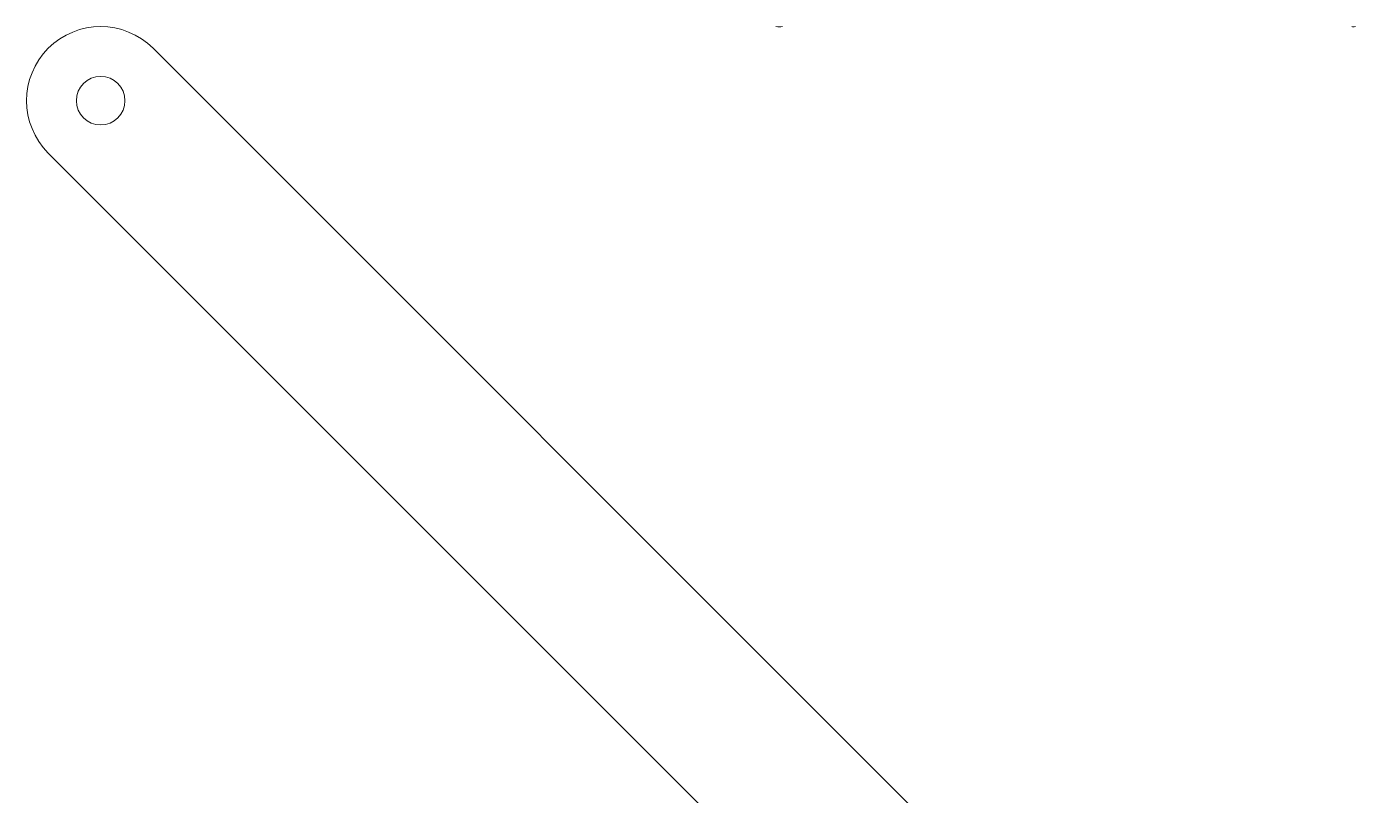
# Model space of a CAD drawing. Header units: millimetres. Extents: x -185 to 452, y -185 to 185.
# Drawn here: x -110 to -11.4, y 52.9 to 110 of the extents above; entities that cross this region are included whole.
import ezdxf

# ---------------------------------------------------------------- set-up
doc = ezdxf.new("R2010")
doc.units = ezdxf.units.MM

msp = doc.modelspace()

# ---------------------------------------------------------------- linework, layer by layer
at = {"color": 7, "linetype": 'Continuous', "lineweight": 15}
for p, q in [((-33.819, 41.597), (-100.611, 108.389)), ((-108.389, 100.611), (-54.889, 47.111))]:
    msp.add_line(p, q, dxfattribs=at)
msp.add_circle((-104.5, 104.5), 1.8, dxfattribs=at)
msp.add_arc((-104.5, 104.5), 5.5, 45, 225, dxfattribs=at)
for points in [[(-54.109, 109.984), (-54.195, 109.987), (-54.281, 109.99), (-54.367, 110)], [(-53.88, 110), (-53.956, 109.992), (-54.032, 109.988), (-54.109, 109.984)], [(-11.538, 109.984), (-11.561, 109.989), (-11.583, 109.994), (-11.605, 110)], [(-11.35, 110), (-11.413, 109.992), (-11.476, 109.988), (-11.538, 109.984)]]:
    msp.add_open_spline(points, degree=3, dxfattribs=at)

doc.saveas('drawing.dxf')
